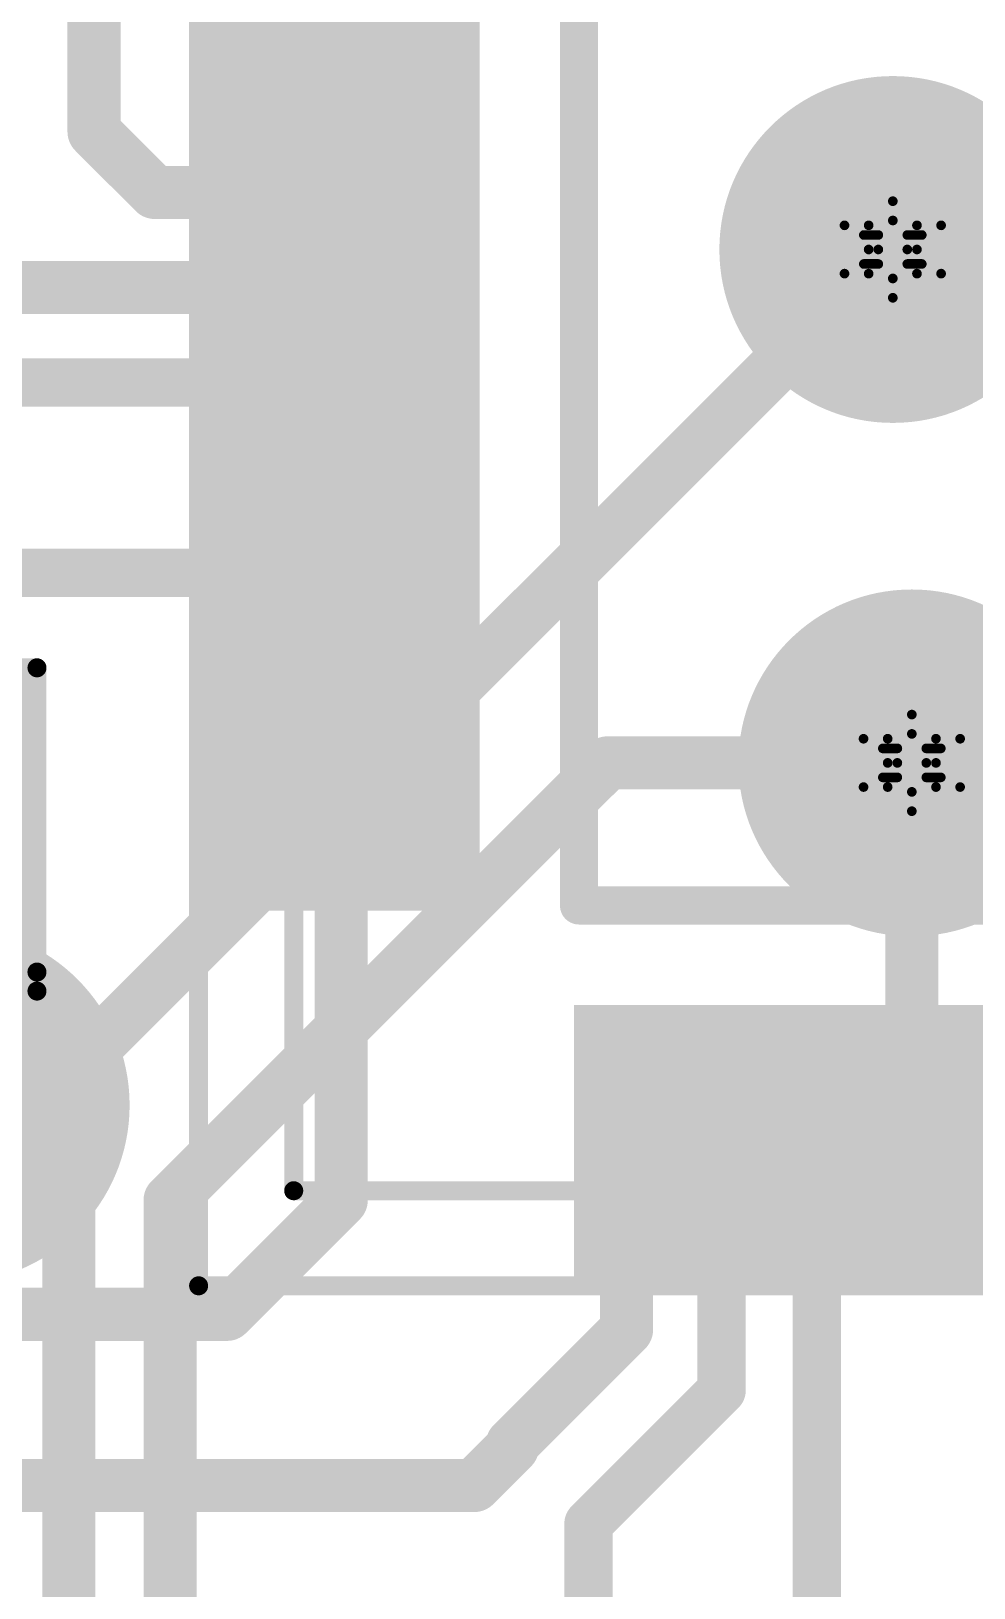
# Model space of a CAD drawing. Header units: inches. Extents: x -21 to 344, y -3 to 240.
# Drawn here: x 54.17 to 59.13, y 41.06 to 49.25 of the extents above; entities that cross this region are included whole.
import ezdxf

# ---------------------------------------------------------------- set-up
doc = ezdxf.new("R2010")
doc.units = ezdxf.units.IN
for name, color, linetype in [('Bottom 3D Body', 216, 'Continuous'), ('Bottom Layer', 5, 'Continuous'), ('Drill Drawing', 1, 'Continuous'), ('Int1 -GND)', 76, 'Continuous'), ('Int2 -PWR)', 16, 'Continuous'), ('Top Component Center', 76, 'Continuous'), ('Top Designator', 56, 'Continuous'), ('Top Layer', 1, 'Continuous'), ('Top Overlay', 2, 'Continuous'), ('Top Paste', 8, 'Continuous'), ('Top Solder', 216, 'Continuous'), ('Via Holes', 16, 'Continuous')]:
    doc.layers.add(name, color=color, linetype=linetype)
doc.styles.add('Arial', font='', dxfattribs={"height": 0.2})
doc.styles.get('Arial').set_extended_font_data('Arial')

# ---------------------------------------------------------------- blocks, each defined once
blk = doc.blocks.new('ECS_3')
at = {"layer": 'Top Layer'}
for points in [[(-2.65, 1.725), (-1.05, 1.725), (-1.05, 0.475), (-2.65, 0.475)], [(1.05, 1.725), (2.65, 1.725), (2.65, 0.475), (1.05, 0.475)], [(-2.65, -0.475), (-1.05, -0.475), (-1.05, -1.725), (-2.65, -1.725)], [(1.05, -0.475), (2.65, -0.475), (2.65, -1.725), (1.05, -1.725)]]:
    blk.add_hatch(color=1, dxfattribs=at).paths.add_polyline_path(points)
at = {"layer": 'Top Paste'}
for points in [[(-2.777, 1.852), (-0.923, 1.852), (-0.923, 0.348), (-2.777, 0.348)], [(0.923, 1.852), (2.777, 1.852), (2.777, 0.348), (0.923, 0.348)], [(-2.777, -0.348), (-0.923, -0.348), (-0.923, -1.852), (-2.777, -1.852)], [(0.923, -0.348), (2.777, -0.348), (2.777, -1.852), (0.923, -1.852)]]:
    blk.add_hatch(color=8, dxfattribs=at).paths.add_polyline_path(points)
at = {"layer": 'Top Solder'}
for points in [[(-2.7, 1.775), (-1, 1.775), (-1, 0.425), (-2.7, 0.425)], [(1, 1.775), (2.7, 1.775), (2.7, 0.425), (1, 0.425)], [(-2.7, -0.425), (-1, -0.425), (-1, -1.775), (-2.7, -1.775)], [(1, -0.425), (2.7, -0.425), (2.7, -1.775), (1, -1.775)]]:
    blk.add_hatch(color=216, dxfattribs=at).paths.add_polyline_path(points)
at = {"layer": 'Top Component Center'}
for points in [[(-2.7, -1.8, 0.1, 0.1, 0), (-2.7, 1.8, 0.1, 0.1, 0)], [(2.7, 1.8, 0.1, 0.1, 0), (-2.7, 1.8, 0.1, 0.1, 0)], [(2.7, -1.8, 0.1, 0.1, 0), (2.7, 1.8, 0.1, 0.1, 0)], [(0, -0.5, 0.1, 0.1, 0), (0, 0.5, 0.1, 0.1, 0)], [(0.5, 0, 0.1, 0.1, 0), (-0.5, 0, 0.1, 0.1, 0)], [(2.7, -1.8, 0.1, 0.1, 0), (-2.7, -1.8, 0.1, 0.1, 0)]]:
    blk.add_lwpolyline(points, format="xyseb", dxfattribs=at)
for points in [[(-2.725, 1.8, 0.05, 0.05, 1), (-2.675, 1.8, 0.05, 0.05, 1)], [(-2.725, 1.8, 0.05, 0.05, 1), (-2.675, 1.8, 0.05, 0.05, 1)], [(2.675, 1.8, 0.05, 0.05, 1), (2.725, 1.8, 0.05, 0.05, 1)], [(2.675, 1.8, 0.05, 0.05, 1), (2.725, 1.8, 0.05, 0.05, 1)], [(-0.025, 0.5, 0.05, 0.05, 1), (0.025, 0.5, 0.05, 0.05, 1)], [(-0.525, 0, 0.05, 0.05, 1), (-0.475, 0, 0.05, 0.05, 1)], [(0.475, 0, 0.05, 0.05, 1), (0.525, 0, 0.05, 0.05, 1)], [(-0.025, -0.5, 0.05, 0.05, 1), (0.025, -0.5, 0.05, 0.05, 1)], [(-2.725, -1.8, 0.05, 0.05, 1), (-2.675, -1.8, 0.05, 0.05, 1)], [(-2.725, -1.8, 0.05, 0.05, 1), (-2.675, -1.8, 0.05, 0.05, 1)], [(2.675, -1.8, 0.05, 0.05, 1), (2.725, -1.8, 0.05, 0.05, 1)], [(2.675, -1.8, 0.05, 0.05, 1), (2.725, -1.8, 0.05, 0.05, 1)]]:
    blk.add_lwpolyline(points, format="xyseb", close=True, dxfattribs=at)
at = {"layer": 'Top Designator'}
for points in [[(2.7, 1.8, 0.1, 0.1, 0), (-2.7, 1.8, 0.1, 0.1, 0)], [(-2.7, -1.8, 0.1, 0.1, 0), (-2.7, 1.8, 0.1, 0.1, 0)], [(2.7, -1.8, 0.1, 0.1, 0), (2.7, 1.8, 0.1, 0.1, 0)], [(2.7, -1.8, 0.1, 0.1, 0), (-2.7, -1.8, 0.1, 0.1, 0)]]:
    blk.add_lwpolyline(points, format="xyseb", dxfattribs=at)
for points in [[(-2.725, 1.8, 0.05, 0.05, 1), (-2.675, 1.8, 0.05, 0.05, 1)], [(-2.725, 1.8, 0.05, 0.05, 1), (-2.675, 1.8, 0.05, 0.05, 1)], [(2.675, 1.8, 0.05, 0.05, 1), (2.725, 1.8, 0.05, 0.05, 1)], [(2.675, 1.8, 0.05, 0.05, 1), (2.725, 1.8, 0.05, 0.05, 1)], [(-2.725, -1.8, 0.05, 0.05, 1), (-2.675, -1.8, 0.05, 0.05, 1)], [(-2.725, -1.8, 0.05, 0.05, 1), (-2.675, -1.8, 0.05, 0.05, 1)], [(2.675, -1.8, 0.05, 0.05, 1), (2.725, -1.8, 0.05, 0.05, 1)], [(2.675, -1.8, 0.05, 0.05, 1), (2.725, -1.8, 0.05, 0.05, 1)]]:
    blk.add_lwpolyline(points, format="xyseb", close=True, dxfattribs=at)
at = {"layer": 'Top Overlay'}
for points in [[(0.8, 1.7, 0.2, 0.2, 0), (-0.8, 1.7, 0.2, 0.2, 0)], [(0.8, -1.7, 0.2, 0.2, 0), (-0.8, -1.7, 0.2, 0.2, 0)]]:
    blk.add_lwpolyline(points, format="xyseb", dxfattribs=at)
for points in [[(-0.85, 1.7, 0.1, 0.1, 1), (-0.75, 1.7, 0.1, 0.1, 1)], [(0.75, 1.7, 0.1, 0.1, 1), (0.85, 1.7, 0.1, 0.1, 1)], [(-0.85, -1.7, 0.1, 0.1, 1), (-0.75, -1.7, 0.1, 0.1, 1)], [(0.75, -1.7, 0.1, 0.1, 1), (0.85, -1.7, 0.1, 0.1, 1)]]:
    blk.add_lwpolyline(points, format="xyseb", close=True, dxfattribs=at)
at = {"layer": 'Top Designator', "style": 'Arial'}
blk.add_text('X1', height=0.7, dxfattribs=at).set_placement((-0.85, -0.55))
blk = doc.blocks.new('LQFP48_11')
at = {"layer": 'Top Layer'}
for points in [[(4.85, -1.1), (4.85, -1.4), (3.65, -1.4), (3.65, -1.1)], [(4.85, -1.6), (4.85, -1.9), (3.65, -1.9), (3.65, -1.6)], [(4.85, -2.1), (4.85, -2.4), (3.65, -2.4), (3.65, -2.1)], [(4.85, -2.6), (4.85, -2.9), (3.65, -2.9), (3.65, -2.6)], [(-1.4, -3.65), (-1.1, -3.65), (-1.1, -4.85), (-1.4, -4.85)], [(-0.9, -3.65), (-0.6, -3.65), (-0.6, -4.85), (-0.9, -4.85)], [(-0.4, -3.65), (-0.1, -3.65), (-0.1, -4.85), (-0.4, -4.85)], [(0.1, -3.65), (0.4, -3.65), (0.4, -4.85), (0.1, -4.85)], [(0.6, -3.65), (0.9, -3.65), (0.9, -4.85), (0.6, -4.85)], [(1.1, -3.65), (1.4, -3.65), (1.4, -4.85), (1.1, -4.85)], [(1.6, -3.65), (1.9, -3.65), (1.9, -4.85), (1.6, -4.85)], [(2.1, -3.65), (2.4, -3.65), (2.4, -4.85), (2.1, -4.85)], [(2.6, -3.65), (2.9, -3.65), (2.9, -4.85), (2.6, -4.85)]]:
    blk.add_hatch(color=1, dxfattribs=at).paths.add_polyline_path(points)
at = {"layer": 'Top Paste'}
for points in [[(4.977, -0.473), (4.977, -1.027), (3.523, -1.027), (3.523, -0.473)], [(4.977, -0.973), (4.977, -1.527), (3.523, -1.527), (3.523, -0.973)], [(4.977, -1.473), (4.977, -2.027), (3.523, -2.027), (3.523, -1.473)], [(4.977, -1.973), (4.977, -2.527), (3.523, -2.527), (3.523, -1.973)], [(4.977, -2.473), (4.977, -3.027), (3.523, -3.027), (3.523, -2.473)], [(-2.027, -3.523), (-1.473, -3.523), (-1.473, -4.977), (-2.027, -4.977)], [(-1.527, -3.523), (-0.973, -3.523), (-0.973, -4.977), (-1.527, -4.977)], [(-1.027, -3.523), (-0.473, -3.523), (-0.473, -4.977), (-1.027, -4.977)], [(-0.527, -3.523), (0.027, -3.523), (0.027, -4.977), (-0.527, -4.977)], [(-0.027, -3.523), (0.527, -3.523), (0.527, -4.977), (-0.027, -4.977)], [(0.473, -3.523), (1.027, -3.523), (1.027, -4.977), (0.473, -4.977)], [(0.973, -3.523), (1.527, -3.523), (1.527, -4.977), (0.973, -4.977)], [(1.473, -3.523), (2.027, -3.523), (2.027, -4.977), (1.473, -4.977)], [(1.973, -3.523), (2.527, -3.523), (2.527, -4.977), (1.973, -4.977)], [(2.473, -3.523), (3.027, -3.523), (3.027, -4.977), (2.473, -4.977)]]:
    blk.add_hatch(color=8, dxfattribs=at).paths.add_polyline_path(points)
at = {"layer": 'Top Solder'}
for points in [[(4.9, -0.55), (4.9, -0.95), (3.6, -0.95), (3.6, -0.55)], [(4.9, -1.05), (4.9, -1.45), (3.6, -1.45), (3.6, -1.05)], [(4.9, -1.55), (4.9, -1.95), (3.6, -1.95), (3.6, -1.55)], [(4.9, -2.05), (4.9, -2.45), (3.6, -2.45), (3.6, -2.05)], [(4.9, -2.55), (4.9, -2.95), (3.6, -2.95), (3.6, -2.55)], [(-1.95, -3.6), (-1.55, -3.6), (-1.55, -4.9), (-1.95, -4.9)], [(-1.45, -3.6), (-1.05, -3.6), (-1.05, -4.9), (-1.45, -4.9)], [(-0.95, -3.6), (-0.55, -3.6), (-0.55, -4.9), (-0.95, -4.9)], [(-0.45, -3.6), (-0.05, -3.6), (-0.05, -4.9), (-0.45, -4.9)], [(0.05, -3.6), (0.45, -3.6), (0.45, -4.9), (0.05, -4.9)], [(0.55, -3.6), (0.95, -3.6), (0.95, -4.9), (0.55, -4.9)], [(1.05, -3.6), (1.45, -3.6), (1.45, -4.9), (1.05, -4.9)], [(1.55, -3.6), (1.95, -3.6), (1.95, -4.9), (1.55, -4.9)], [(2.05, -3.6), (2.45, -3.6), (2.45, -4.9), (2.05, -4.9)], [(2.55, -3.6), (2.95, -3.6), (2.95, -4.9), (2.55, -4.9)]]:
    blk.add_hatch(color=216, dxfattribs=at).paths.add_polyline_path(points)
at = {"layer": 'Bottom 3D Body'}
for points in [[(4.5, -4.5, 0.1, 0.1, 0), (4.5, 4.5, 0.1, 0.1, 0)], [(4.5, -4.5, 0.1, 0.1, 0), (-4.5, -4.5, 0.1, 0.1, 0)]]:
    blk.add_lwpolyline(points, format="xyseb", dxfattribs=at)
blk.add_lwpolyline([(4.475, -4.5, 0.05, 0.05, 1), (4.525, -4.5, 0.05, 0.05, 1)], format="xyseb", close=True, dxfattribs=at)
blk.add_lwpolyline([(4.475, -4.5, 0.05, 0.05, 1), (4.525, -4.5, 0.05, 0.05, 1)], format="xyseb", close=True, dxfattribs=at)
at = {"layer": 'Top Component Center'}
for points in [[(5, -5, 0.1, 0.1, 0), (5, 5, 0.1, 0.1, 0)], [(5, -5, 0.1, 0.1, 0), (-5, -5, 0.1, 0.1, 0)]]:
    blk.add_lwpolyline(points, format="xyseb", dxfattribs=at)
blk.add_lwpolyline([(4.975, -5, 0.05, 0.05, 1), (5.025, -5, 0.05, 0.05, 1)], format="xyseb", close=True, dxfattribs=at)
blk.add_lwpolyline([(4.975, -5, 0.05, 0.05, 1), (5.025, -5, 0.05, 0.05, 1)], format="xyseb", close=True, dxfattribs=at)
at = {"layer": 'Top Designator'}
for points in [[(5, -5, 0.1, 0.1, 0), (5, 5, 0.1, 0.1, 0)], [(5, -5, 0.1, 0.1, 0), (-5, -5, 0.1, 0.1, 0)]]:
    blk.add_lwpolyline(points, format="xyseb", dxfattribs=at)
blk.add_lwpolyline([(4.975, -5, 0.05, 0.05, 1), (5.025, -5, 0.05, 0.05, 1)], format="xyseb", close=True, dxfattribs=at)
blk.add_lwpolyline([(4.975, -5, 0.05, 0.05, 1), (5.025, -5, 0.05, 0.05, 1)], format="xyseb", close=True, dxfattribs=at)
at = {"layer": 'Top Overlay'}
for points in [[(3, -3, 0.2, 0.2, 0), (3, 3, 0.2, 0.2, 0)], [(3, -3, 0.2, 0.2, 0), (-2, -3, 0.2, 0.2, 0)]]:
    blk.add_lwpolyline(points, format="xyseb", dxfattribs=at)
blk.add_lwpolyline([(2.95, -3, 0.1, 0.1, 1), (3.05, -3, 0.1, 0.1, 1)], format="xyseb", close=True, dxfattribs=at)
blk.add_lwpolyline([(2.95, -3, 0.1, 0.1, 1), (3.05, -3, 0.1, 0.1, 1)], format="xyseb", close=True, dxfattribs=at)
blk = doc.blocks.new('CAP_0805_96')
at = {"layer": 'Top Layer'}
for points in [[(-1.3, 0.65), (-0.6, 0.65), (-0.6, -0.65), (-1.3, -0.65)], [(0.6, 0.65), (1.3, 0.65), (1.3, -0.65), (0.6, -0.65)]]:
    blk.add_hatch(color=1, dxfattribs=at).paths.add_polyline_path(points)
at = {"layer": 'Top Paste'}
for points in [[(-1.427, 0.777), (-0.473, 0.777), (-0.473, -0.777), (-1.427, -0.777)], [(0.473, 0.777), (1.427, 0.777), (1.427, -0.777), (0.473, -0.777)]]:
    blk.add_hatch(color=8, dxfattribs=at).paths.add_polyline_path(points)
at = {"layer": 'Top Solder'}
for points in [[(-1.35, 0.7), (-0.55, 0.7), (-0.55, -0.7), (-1.35, -0.7)], [(0.55, 0.7), (1.35, 0.7), (1.35, -0.7), (0.55, -0.7)]]:
    blk.add_hatch(color=216, dxfattribs=at).paths.add_polyline_path(points)
at = {"layer": 'Top Component Center'}
for points in [[(-1.4, -0.9, 0.1, 0.1, 0), (-1.4, 0.8, 0.1, 0.1, 0)], [(-1.4, 0.8, 0.1, 0.1, 0), (1.4, 0.8, 0.1, 0.1, 0)], [(1.4, -0.9, 0.1, 0.1, 0), (1.4, 0.8, 0.1, 0.1, 0)], [(0, -0.25, 0.1, 0.1, 0), (0, 0.25, 0.1, 0.1, 0)], [(-0.25, 0, 0.1, 0.1, 0), (0.25, 0, 0.1, 0.1, 0)], [(-1.4, -0.9, 0.1, 0.1, 0), (1.4, -0.9, 0.1, 0.1, 0)]]:
    blk.add_lwpolyline(points, format="xyseb", dxfattribs=at)
for points in [[(-1.425, 0.8, 0.05, 0.05, 1), (-1.375, 0.8, 0.05, 0.05, 1)], [(-1.425, 0.8, 0.05, 0.05, 1), (-1.375, 0.8, 0.05, 0.05, 1)], [(1.375, 0.8, 0.05, 0.05, 1), (1.425, 0.8, 0.05, 0.05, 1)], [(1.375, 0.8, 0.05, 0.05, 1), (1.425, 0.8, 0.05, 0.05, 1)], [(-0.025, 0.25, 0.05, 0.05, 1), (0.025, 0.25, 0.05, 0.05, 1)], [(-0.275, 0, 0.05, 0.05, 1), (-0.225, 0, 0.05, 0.05, 1)], [(0.225, 0, 0.05, 0.05, 1), (0.275, 0, 0.05, 0.05, 1)], [(-0.025, -0.25, 0.05, 0.05, 1), (0.025, -0.25, 0.05, 0.05, 1)], [(-1.425, -0.9, 0.05, 0.05, 1), (-1.375, -0.9, 0.05, 0.05, 1)], [(-1.425, -0.9, 0.05, 0.05, 1), (-1.375, -0.9, 0.05, 0.05, 1)], [(1.375, -0.9, 0.05, 0.05, 1), (1.425, -0.9, 0.05, 0.05, 1)], [(1.375, -0.9, 0.05, 0.05, 1), (1.425, -0.9, 0.05, 0.05, 1)]]:
    blk.add_lwpolyline(points, format="xyseb", close=True, dxfattribs=at)
at = {"layer": 'Top Designator'}
for points in [[(-1.4, 0.8, 0.1, 0.1, 0), (1.4, 0.8, 0.1, 0.1, 0)], [(-1.4, -0.8, 0.1, 0.1, 0), (-1.4, 0.8, 0.1, 0.1, 0)], [(1.4, -0.8, 0.1, 0.1, 0), (1.4, 0.8, 0.1, 0.1, 0)], [(-1.4, -0.8, 0.1, 0.1, 0), (1.4, -0.8, 0.1, 0.1, 0)]]:
    blk.add_lwpolyline(points, format="xyseb", dxfattribs=at)
for points in [[(-1.425, 0.8, 0.05, 0.05, 1), (-1.375, 0.8, 0.05, 0.05, 1)], [(-1.425, 0.8, 0.05, 0.05, 1), (-1.375, 0.8, 0.05, 0.05, 1)], [(1.375, 0.8, 0.05, 0.05, 1), (1.425, 0.8, 0.05, 0.05, 1)], [(1.375, 0.8, 0.05, 0.05, 1), (1.425, 0.8, 0.05, 0.05, 1)], [(-1.425, -0.8, 0.05, 0.05, 1), (-1.375, -0.8, 0.05, 0.05, 1)], [(-1.425, -0.8, 0.05, 0.05, 1), (-1.375, -0.8, 0.05, 0.05, 1)], [(1.375, -0.8, 0.05, 0.05, 1), (1.425, -0.8, 0.05, 0.05, 1)], [(1.375, -0.8, 0.05, 0.05, 1), (1.425, -0.8, 0.05, 0.05, 1)]]:
    blk.add_lwpolyline(points, format="xyseb", close=True, dxfattribs=at)
at = {"layer": 'Top Overlay'}
for points in [[(-0.4, -0.6, 0.1, 0.1, 0), (-0.4, 0.6, 0.1, 0.1, 0)], [(0.4, -0.6, 0.1, 0.1, 0), (0.4, 0.6, 0.1, 0.1, 0)]]:
    blk.add_lwpolyline(points, format="xyseb", dxfattribs=at)
for points in [[(-0.425, 0.6, 0.05, 0.05, 1), (-0.375, 0.6, 0.05, 0.05, 1)], [(0.375, 0.6, 0.05, 0.05, 1), (0.425, 0.6, 0.05, 0.05, 1)], [(-0.425, -0.6, 0.05, 0.05, 1), (-0.375, -0.6, 0.05, 0.05, 1)], [(0.375, -0.6, 0.05, 0.05, 1), (0.425, -0.6, 0.05, 0.05, 1)]]:
    blk.add_lwpolyline(points, format="xyseb", close=True, dxfattribs=at)
at = {"layer": 'Top Designator', "style": 'Arial'}
blk.add_text('C30', height=0.7, rotation=360, dxfattribs=at).set_placement((-0.85, -0.6))

msp = doc.modelspace()

# ---------------------------------------------------------------- hatches: boundary and pattern name
at = {"layer": 'Bottom Layer'}
h = msp.add_hatch(color=5, dxfattribs=at)
edge = h.paths.add_edge_path()
edge.add_arc((58.7, 48.1), 0.25, 0, 360)
h = msp.add_hatch(color=5, dxfattribs=at)
edge = h.paths.add_edge_path()
edge.add_arc((58.8, 45.4), 0.25, 0, 360)
at = {"layer": 'Int1 -GND)'}
h = msp.add_hatch(color=7, dxfattribs=at)
edge = h.paths.add_edge_path()
edge.add_arc((58.7, 48.1), 0.912, 0, 360)
h = msp.add_hatch(color=7, dxfattribs=at)
edge = h.paths.add_edge_path()
edge.add_arc((58.8, 45.4), 0.912, 0, 360)
h = msp.add_hatch(color=7, dxfattribs=at)
edge = h.paths.add_edge_path()
edge.add_arc((53.7501, 43.6001), 0.937, 0, 360)
at = {"layer": 'Int2 -PWR)'}
h = msp.add_hatch(color=7, dxfattribs=at)
edge = h.paths.add_edge_path()
edge.add_arc((58.7, 48.1), 0.912, 0, 360)
h = msp.add_hatch(color=7, dxfattribs=at)
edge = h.paths.add_edge_path()
edge.add_arc((58.8, 45.4), 0.912, 0, 360)
at = {"layer": 'Top Layer'}
h = msp.add_hatch(color=1, dxfattribs=at)
edge = h.paths.add_edge_path()
edge.add_arc((58.7, 48.1), 0.25, 0, 360)
h = msp.add_hatch(color=1, dxfattribs=at)
edge = h.paths.add_edge_path()
edge.add_arc((58.8, 45.4), 0.25, 0, 360)
at = {"layer": 'Via Holes'}
h = msp.add_hatch(color=7, dxfattribs=at)
edge = h.paths.add_edge_path()
edge.add_arc((58.7, 48.1), 0.15, 0, 360)
h = msp.add_hatch(color=7, dxfattribs=at)
edge = h.paths.add_edge_path()
edge.add_arc((58.8, 45.4), 0.15, 0, 360)

# ---------------------------------------------------------------- linework, layer by layer
at = {"layer": 'Bottom Layer'}
for points in [[(54.3676, 43.7676, 0.2794, 0.2794, 0), (58.7, 48.1, 0.2794, 0.2794, 0)], [(54.9, 43.1, 0.2794, 0.2794, 0), (57.2, 45.4, 0.2794, 0.2794, 0)], [(57.2, 45.4, 0.2794, 0.2794, 0), (58.8, 45.4, 0.2794, 0.2794, 0)], [(54.3676, 27.6676, 0.2794, 0.2794, 0), (54.3676, 43.7676, 0.2794, 0.2794, 0)], [(54.9, 21.6, 0.2794, 0.2794, 0), (54.9, 43.1, 0.2794, 0.2794, 0)]]:
    msp.add_lwpolyline(points, format="xyseb", dxfattribs=at)
for points in [[(58.6301, 48.1, 0.1397, 0.1397, 1), (58.7698, 48.1, 0.1397, 0.1397, 1)], [(57.1301, 45.4, 0.1397, 0.1397, 1), (57.2698, 45.4, 0.1397, 0.1397, 1)], [(57.1301, 45.4, 0.1397, 0.1397, 1), (57.2698, 45.4, 0.1397, 0.1397, 1)], [(58.7301, 45.4, 0.1397, 0.1397, 1), (58.8698, 45.4, 0.1397, 0.1397, 1)], [(54.2977, 43.7676, 0.1397, 0.1397, 1), (54.4374, 43.7676, 0.1397, 0.1397, 1)], [(54.2977, 43.7676, 0.1397, 0.1397, 1), (54.4374, 43.7676, 0.1397, 0.1397, 1)], [(54.8301, 43.1, 0.1397, 0.1397, 1), (54.9698, 43.1, 0.1397, 0.1397, 1)], [(54.8301, 43.1, 0.1397, 0.1397, 1), (54.9698, 43.1, 0.1397, 0.1397, 1)]]:
    msp.add_lwpolyline(points, format="xyseb", close=True, dxfattribs=at)
at = {"layer": 'Drill Drawing'}
for points in [[(58.573, 48.227, 0.0508, 0.0508, 0), (58.7, 48.354, 0.0508, 0.0508, 0)], [(58.7, 48.354, 0.0508, 0.0508, 0), (58.827, 48.227, 0.0508, 0.0508, 0)], [(58.446, 48.227, 0.0508, 0.0508, 0), (58.573, 48.1, 0.0508, 0.0508, 0)], [(58.446, 48.227, 0.0508, 0.0508, 0), (58.573, 48.227, 0.0508, 0.0508, 0)], [(58.6238, 48.1762, 0.0508, 0.0508, 0), (58.7, 48.2524, 0.0508, 0.0508, 0)], [(58.7, 48.2524, 0.0508, 0.0508, 0), (58.7762, 48.1762, 0.0508, 0.0508, 0)], [(58.827, 48.227, 0.0508, 0.0508, 0), (58.954, 48.227, 0.0508, 0.0508, 0)], [(58.827, 48.1, 0.0508, 0.0508, 0), (58.954, 48.227, 0.0508, 0.0508, 0)], [(58.5476, 48.1762, 0.0508, 0.0508, 0), (58.6238, 48.1, 0.0508, 0.0508, 0)], [(58.5476, 48.1762, 0.0508, 0.0508, 0), (58.6238, 48.1762, 0.0508, 0.0508, 0)], [(58.7762, 48.1762, 0.0508, 0.0508, 0), (58.8524, 48.1762, 0.0508, 0.0508, 0)], [(58.7762, 48.1, 0.0508, 0.0508, 0), (58.8524, 48.1762, 0.0508, 0.0508, 0)], [(58.446, 47.973, 0.0508, 0.0508, 0), (58.573, 48.1, 0.0508, 0.0508, 0)], [(58.5476, 48.0238, 0.0508, 0.0508, 0), (58.6238, 48.1, 0.0508, 0.0508, 0)], [(58.7762, 48.1, 0.0508, 0.0508, 0), (58.8524, 48.0238, 0.0508, 0.0508, 0)], [(58.827, 48.1, 0.0508, 0.0508, 0), (58.954, 47.973, 0.0508, 0.0508, 0)], [(58.446, 47.973, 0.0508, 0.0508, 0), (58.573, 47.973, 0.0508, 0.0508, 0)], [(58.5476, 48.0238, 0.0508, 0.0508, 0), (58.6238, 48.0238, 0.0508, 0.0508, 0)], [(58.573, 47.973, 0.0508, 0.0508, 0), (58.7, 47.846, 0.0508, 0.0508, 0)], [(58.6238, 48.0238, 0.0508, 0.0508, 0), (58.7, 47.9476, 0.0508, 0.0508, 0)], [(58.7, 47.9476, 0.0508, 0.0508, 0), (58.7762, 48.0238, 0.0508, 0.0508, 0)], [(58.7, 47.846, 0.0508, 0.0508, 0), (58.827, 47.973, 0.0508, 0.0508, 0)], [(58.7762, 48.0238, 0.0508, 0.0508, 0), (58.8524, 48.0238, 0.0508, 0.0508, 0)], [(58.827, 47.973, 0.0508, 0.0508, 0), (58.954, 47.973, 0.0508, 0.0508, 0)], [(58.673, 45.527, 0.0508, 0.0508, 0), (58.8, 45.654, 0.0508, 0.0508, 0)], [(58.8, 45.654, 0.0508, 0.0508, 0), (58.927, 45.527, 0.0508, 0.0508, 0)], [(58.546, 45.527, 0.0508, 0.0508, 0), (58.673, 45.4, 0.0508, 0.0508, 0)], [(58.546, 45.527, 0.0508, 0.0508, 0), (58.673, 45.527, 0.0508, 0.0508, 0)], [(58.7238, 45.4762, 0.0508, 0.0508, 0), (58.8, 45.5524, 0.0508, 0.0508, 0)], [(58.8, 45.5524, 0.0508, 0.0508, 0), (58.8762, 45.4762, 0.0508, 0.0508, 0)], [(58.927, 45.527, 0.0508, 0.0508, 0), (59.054, 45.527, 0.0508, 0.0508, 0)], [(58.927, 45.4, 0.0508, 0.0508, 0), (59.054, 45.527, 0.0508, 0.0508, 0)], [(58.6476, 45.4762, 0.0508, 0.0508, 0), (58.7238, 45.4, 0.0508, 0.0508, 0)], [(58.6476, 45.4762, 0.0508, 0.0508, 0), (58.7238, 45.4762, 0.0508, 0.0508, 0)], [(58.8762, 45.4762, 0.0508, 0.0508, 0), (58.9524, 45.4762, 0.0508, 0.0508, 0)], [(58.8762, 45.4, 0.0508, 0.0508, 0), (58.9524, 45.4762, 0.0508, 0.0508, 0)], [(58.546, 45.273, 0.0508, 0.0508, 0), (58.673, 45.4, 0.0508, 0.0508, 0)], [(58.6476, 45.3238, 0.0508, 0.0508, 0), (58.7238, 45.4, 0.0508, 0.0508, 0)], [(58.8762, 45.4, 0.0508, 0.0508, 0), (58.9524, 45.3238, 0.0508, 0.0508, 0)], [(58.927, 45.4, 0.0508, 0.0508, 0), (59.054, 45.273, 0.0508, 0.0508, 0)], [(58.546, 45.273, 0.0508, 0.0508, 0), (58.673, 45.273, 0.0508, 0.0508, 0)], [(58.6476, 45.3238, 0.0508, 0.0508, 0), (58.7238, 45.3238, 0.0508, 0.0508, 0)], [(58.673, 45.273, 0.0508, 0.0508, 0), (58.8, 45.146, 0.0508, 0.0508, 0)], [(58.7238, 45.3238, 0.0508, 0.0508, 0), (58.8, 45.2476, 0.0508, 0.0508, 0)], [(58.8, 45.2476, 0.0508, 0.0508, 0), (58.8762, 45.3238, 0.0508, 0.0508, 0)], [(58.8, 45.146, 0.0508, 0.0508, 0), (58.927, 45.273, 0.0508, 0.0508, 0)], [(58.8762, 45.3238, 0.0508, 0.0508, 0), (58.9524, 45.3238, 0.0508, 0.0508, 0)], [(58.927, 45.273, 0.0508, 0.0508, 0), (59.054, 45.273, 0.0508, 0.0508, 0)]]:
    msp.add_lwpolyline(points, format="xyseb", dxfattribs=at)
for points in [[(58.6873, 48.354, 0.0254, 0.0254, 1), (58.7127, 48.354, 0.0254, 0.0254, 1)], [(58.6873, 48.354, 0.0254, 0.0254, 1), (58.7127, 48.354, 0.0254, 0.0254, 1)], [(58.4333, 48.227, 0.0254, 0.0254, 1), (58.4587, 48.227, 0.0254, 0.0254, 1)], [(58.4333, 48.227, 0.0254, 0.0254, 1), (58.4587, 48.227, 0.0254, 0.0254, 1)], [(58.5603, 48.227, 0.0254, 0.0254, 1), (58.5857, 48.227, 0.0254, 0.0254, 1)], [(58.5603, 48.227, 0.0254, 0.0254, 1), (58.5857, 48.227, 0.0254, 0.0254, 1)], [(58.6873, 48.2524, 0.0254, 0.0254, 1), (58.7127, 48.2524, 0.0254, 0.0254, 1)], [(58.6873, 48.2524, 0.0254, 0.0254, 1), (58.7127, 48.2524, 0.0254, 0.0254, 1)], [(58.8143, 48.227, 0.0254, 0.0254, 1), (58.8397, 48.227, 0.0254, 0.0254, 1)], [(58.8143, 48.227, 0.0254, 0.0254, 1), (58.8397, 48.227, 0.0254, 0.0254, 1)], [(58.9413, 48.227, 0.0254, 0.0254, 1), (58.9667, 48.227, 0.0254, 0.0254, 1)], [(58.9413, 48.227, 0.0254, 0.0254, 1), (58.9667, 48.227, 0.0254, 0.0254, 1)], [(58.5349, 48.1762, 0.0254, 0.0254, 1), (58.5603, 48.1762, 0.0254, 0.0254, 1)], [(58.5349, 48.1762, 0.0254, 0.0254, 1), (58.5603, 48.1762, 0.0254, 0.0254, 1)], [(58.6111, 48.1762, 0.0254, 0.0254, 1), (58.6365, 48.1762, 0.0254, 0.0254, 1)], [(58.6111, 48.1762, 0.0254, 0.0254, 1), (58.6365, 48.1762, 0.0254, 0.0254, 1)], [(58.7635, 48.1762, 0.0254, 0.0254, 1), (58.7889, 48.1762, 0.0254, 0.0254, 1)], [(58.7635, 48.1762, 0.0254, 0.0254, 1), (58.7889, 48.1762, 0.0254, 0.0254, 1)], [(58.8397, 48.1762, 0.0254, 0.0254, 1), (58.8651, 48.1762, 0.0254, 0.0254, 1)], [(58.8397, 48.1762, 0.0254, 0.0254, 1), (58.8651, 48.1762, 0.0254, 0.0254, 1)], [(58.5603, 48.1, 0.0254, 0.0254, 1), (58.5857, 48.1, 0.0254, 0.0254, 1)], [(58.5603, 48.1, 0.0254, 0.0254, 1), (58.5857, 48.1, 0.0254, 0.0254, 1)], [(58.6111, 48.1, 0.0254, 0.0254, 1), (58.6365, 48.1, 0.0254, 0.0254, 1)], [(58.6111, 48.1, 0.0254, 0.0254, 1), (58.6365, 48.1, 0.0254, 0.0254, 1)], [(58.7635, 48.1, 0.0254, 0.0254, 1), (58.7889, 48.1, 0.0254, 0.0254, 1)], [(58.7635, 48.1, 0.0254, 0.0254, 1), (58.7889, 48.1, 0.0254, 0.0254, 1)], [(58.8143, 48.1, 0.0254, 0.0254, 1), (58.8397, 48.1, 0.0254, 0.0254, 1)], [(58.8143, 48.1, 0.0254, 0.0254, 1), (58.8397, 48.1, 0.0254, 0.0254, 1)], [(58.4333, 47.973, 0.0254, 0.0254, 1), (58.4587, 47.973, 0.0254, 0.0254, 1)], [(58.4333, 47.973, 0.0254, 0.0254, 1), (58.4587, 47.973, 0.0254, 0.0254, 1)], [(58.5349, 48.0238, 0.0254, 0.0254, 1), (58.5603, 48.0238, 0.0254, 0.0254, 1)], [(58.5349, 48.0238, 0.0254, 0.0254, 1), (58.5603, 48.0238, 0.0254, 0.0254, 1)], [(58.5603, 47.973, 0.0254, 0.0254, 1), (58.5857, 47.973, 0.0254, 0.0254, 1)], [(58.5603, 47.973, 0.0254, 0.0254, 1), (58.5857, 47.973, 0.0254, 0.0254, 1)], [(58.6111, 48.0238, 0.0254, 0.0254, 1), (58.6365, 48.0238, 0.0254, 0.0254, 1)], [(58.6111, 48.0238, 0.0254, 0.0254, 1), (58.6365, 48.0238, 0.0254, 0.0254, 1)], [(58.7635, 48.0238, 0.0254, 0.0254, 1), (58.7889, 48.0238, 0.0254, 0.0254, 1)], [(58.7635, 48.0238, 0.0254, 0.0254, 1), (58.7889, 48.0238, 0.0254, 0.0254, 1)], [(58.8143, 47.973, 0.0254, 0.0254, 1), (58.8397, 47.973, 0.0254, 0.0254, 1)], [(58.8143, 47.973, 0.0254, 0.0254, 1), (58.8397, 47.973, 0.0254, 0.0254, 1)], [(58.8397, 48.0238, 0.0254, 0.0254, 1), (58.8651, 48.0238, 0.0254, 0.0254, 1)], [(58.8397, 48.0238, 0.0254, 0.0254, 1), (58.8651, 48.0238, 0.0254, 0.0254, 1)], [(58.9413, 47.973, 0.0254, 0.0254, 1), (58.9667, 47.973, 0.0254, 0.0254, 1)], [(58.9413, 47.973, 0.0254, 0.0254, 1), (58.9667, 47.973, 0.0254, 0.0254, 1)], [(58.6873, 47.9476, 0.0254, 0.0254, 1), (58.7127, 47.9476, 0.0254, 0.0254, 1)], [(58.6873, 47.9476, 0.0254, 0.0254, 1), (58.7127, 47.9476, 0.0254, 0.0254, 1)], [(58.6873, 47.846, 0.0254, 0.0254, 1), (58.7127, 47.846, 0.0254, 0.0254, 1)], [(58.6873, 47.846, 0.0254, 0.0254, 1), (58.7127, 47.846, 0.0254, 0.0254, 1)], [(58.7873, 45.654, 0.0254, 0.0254, 1), (58.8127, 45.654, 0.0254, 0.0254, 1)], [(58.7873, 45.654, 0.0254, 0.0254, 1), (58.8127, 45.654, 0.0254, 0.0254, 1)], [(58.5333, 45.527, 0.0254, 0.0254, 1), (58.5587, 45.527, 0.0254, 0.0254, 1)], [(58.5333, 45.527, 0.0254, 0.0254, 1), (58.5587, 45.527, 0.0254, 0.0254, 1)], [(58.6603, 45.527, 0.0254, 0.0254, 1), (58.6857, 45.527, 0.0254, 0.0254, 1)], [(58.6603, 45.527, 0.0254, 0.0254, 1), (58.6857, 45.527, 0.0254, 0.0254, 1)], [(58.7873, 45.5524, 0.0254, 0.0254, 1), (58.8127, 45.5524, 0.0254, 0.0254, 1)], [(58.7873, 45.5524, 0.0254, 0.0254, 1), (58.8127, 45.5524, 0.0254, 0.0254, 1)], [(58.9143, 45.527, 0.0254, 0.0254, 1), (58.9397, 45.527, 0.0254, 0.0254, 1)], [(58.9143, 45.527, 0.0254, 0.0254, 1), (58.9397, 45.527, 0.0254, 0.0254, 1)], [(59.0413, 45.527, 0.0254, 0.0254, 1), (59.0667, 45.527, 0.0254, 0.0254, 1)], [(59.0413, 45.527, 0.0254, 0.0254, 1), (59.0667, 45.527, 0.0254, 0.0254, 1)], [(58.6349, 45.4762, 0.0254, 0.0254, 1), (58.6603, 45.4762, 0.0254, 0.0254, 1)], [(58.6349, 45.4762, 0.0254, 0.0254, 1), (58.6603, 45.4762, 0.0254, 0.0254, 1)], [(58.7111, 45.4762, 0.0254, 0.0254, 1), (58.7365, 45.4762, 0.0254, 0.0254, 1)], [(58.7111, 45.4762, 0.0254, 0.0254, 1), (58.7365, 45.4762, 0.0254, 0.0254, 1)], [(58.8635, 45.4762, 0.0254, 0.0254, 1), (58.8889, 45.4762, 0.0254, 0.0254, 1)], [(58.8635, 45.4762, 0.0254, 0.0254, 1), (58.8889, 45.4762, 0.0254, 0.0254, 1)], [(58.9397, 45.4762, 0.0254, 0.0254, 1), (58.9651, 45.4762, 0.0254, 0.0254, 1)], [(58.9397, 45.4762, 0.0254, 0.0254, 1), (58.9651, 45.4762, 0.0254, 0.0254, 1)], [(58.6603, 45.4, 0.0254, 0.0254, 1), (58.6857, 45.4, 0.0254, 0.0254, 1)], [(58.6603, 45.4, 0.0254, 0.0254, 1), (58.6857, 45.4, 0.0254, 0.0254, 1)], [(58.7111, 45.4, 0.0254, 0.0254, 1), (58.7365, 45.4, 0.0254, 0.0254, 1)], [(58.7111, 45.4, 0.0254, 0.0254, 1), (58.7365, 45.4, 0.0254, 0.0254, 1)], [(58.8635, 45.4, 0.0254, 0.0254, 1), (58.8889, 45.4, 0.0254, 0.0254, 1)], [(58.8635, 45.4, 0.0254, 0.0254, 1), (58.8889, 45.4, 0.0254, 0.0254, 1)], [(58.9143, 45.4, 0.0254, 0.0254, 1), (58.9397, 45.4, 0.0254, 0.0254, 1)], [(58.9143, 45.4, 0.0254, 0.0254, 1), (58.9397, 45.4, 0.0254, 0.0254, 1)], [(58.5333, 45.273, 0.0254, 0.0254, 1), (58.5587, 45.273, 0.0254, 0.0254, 1)], [(58.5333, 45.273, 0.0254, 0.0254, 1), (58.5587, 45.273, 0.0254, 0.0254, 1)], [(58.6349, 45.3238, 0.0254, 0.0254, 1), (58.6603, 45.3238, 0.0254, 0.0254, 1)], [(58.6349, 45.3238, 0.0254, 0.0254, 1), (58.6603, 45.3238, 0.0254, 0.0254, 1)], [(58.6603, 45.273, 0.0254, 0.0254, 1), (58.6857, 45.273, 0.0254, 0.0254, 1)], [(58.6603, 45.273, 0.0254, 0.0254, 1), (58.6857, 45.273, 0.0254, 0.0254, 1)], [(58.7111, 45.3238, 0.0254, 0.0254, 1), (58.7365, 45.3238, 0.0254, 0.0254, 1)], [(58.7111, 45.3238, 0.0254, 0.0254, 1), (58.7365, 45.3238, 0.0254, 0.0254, 1)], [(58.8635, 45.3238, 0.0254, 0.0254, 1), (58.8889, 45.3238, 0.0254, 0.0254, 1)], [(58.8635, 45.3238, 0.0254, 0.0254, 1), (58.8889, 45.3238, 0.0254, 0.0254, 1)], [(58.9143, 45.273, 0.0254, 0.0254, 1), (58.9397, 45.273, 0.0254, 0.0254, 1)], [(58.9143, 45.273, 0.0254, 0.0254, 1), (58.9397, 45.273, 0.0254, 0.0254, 1)], [(58.9397, 45.3238, 0.0254, 0.0254, 1), (58.9651, 45.3238, 0.0254, 0.0254, 1)], [(58.9397, 45.3238, 0.0254, 0.0254, 1), (58.9651, 45.3238, 0.0254, 0.0254, 1)], [(59.0413, 45.273, 0.0254, 0.0254, 1), (59.0667, 45.273, 0.0254, 0.0254, 1)], [(59.0413, 45.273, 0.0254, 0.0254, 1), (59.0667, 45.273, 0.0254, 0.0254, 1)], [(58.7873, 45.2476, 0.0254, 0.0254, 1), (58.8127, 45.2476, 0.0254, 0.0254, 1)], [(58.7873, 45.2476, 0.0254, 0.0254, 1), (58.8127, 45.2476, 0.0254, 0.0254, 1)], [(58.7873, 45.146, 0.0254, 0.0254, 1), (58.8127, 45.146, 0.0254, 0.0254, 1)], [(58.7873, 45.146, 0.0254, 0.0254, 1), (58.8127, 45.146, 0.0254, 0.0254, 1)]]:
    msp.add_lwpolyline(points, format="xyseb", close=True, dxfattribs=at)
at = {"layer": 'Int2 -PWR)'}
msp.add_lwpolyline([(54.3919, 43.8337, 0.254, 0.254, -0.176327), (54.3919, 43.3665, 0.254, 0.254, 0)], format="xyseb", dxfattribs=at)
for points in [[(54.3284, 43.8337, 0.127, 0.127, 1), (54.4554, 43.8337, 0.127, 0.127, 1)], [(54.3284, 43.3665, 0.127, 0.127, 1), (54.4554, 43.3665, 0.127, 0.127, 1)]]:
    msp.add_lwpolyline(points, format="xyseb", close=True, dxfattribs=at)
at = {"layer": 'Top Layer'}
for points in [[(54.5, 48.7189, 0.2794, 0.2794, 0), (54.5, 51.1, 0.2794, 0.2794, 0)], [(54.5, 48.7189, 0.2794, 0.2794, 0), (54.8189, 48.4, 0.2794, 0.2794, 0)], [(54.8189, 48.4, 0.2794, 0.2794, 0), (55.7999, 48.4, 0.2794, 0.2794, 0)], [(58.7, 48.1, 0.2794, 0.2794, 0), (60.3, 48.1, 0.2794, 0.2794, 0)], [(52.5, 47.9, 0.2794, 0.2794, 0), (55.7999, 47.9, 0.2794, 0.2794, 0)], [(52.7, 47.4, 0.254, 0.254, 0), (55.7999, 47.4, 0.254, 0.254, 0)], [(53.8988, 46.4, 0.254, 0.254, 0), (55.7999, 46.4, 0.254, 0.254, 0)], [(58.8, 44.3811, 0.2794, 0.2794, 0), (58.8, 45.4, 0.2794, 0.2794, 0)], [(55.7999, 43.0999, 0.2794, 0.2794, 0), (55.7999, 44.9, 0.2794, 0.2794, 0)], [(58.7999, 44.381, 0.2794, 0.2794, 0), (58.8, 44.3811, 0.2794, 0.2794, 0)], [(58.7999, 43.4, 0.2794, 0.2794, 0), (58.7999, 44.381, 0.2794, 0.2794, 0)], [(57.2999, 42.419, 0.2794, 0.2794, 0), (57.2999, 43.4, 0.2794, 0.2794, 0)], [(57.7999, 42.0999, 0.254, 0.254, 0), (57.7999, 43.4, 0.254, 0.254, 0)], [(58.2999, 41.2637, 0.254, 0.254, 0), (58.2999, 43.4, 0.254, 0.254, 0)], [(55.2, 42.5, 0.2794, 0.2794, 0), (55.7999, 43.0999, 0.2794, 0.2794, 0)], [(52.3, 42.5, 0.2794, 0.2794, 0), (55.2, 42.5, 0.2794, 0.2794, 0)], [(56.7, 41.8191, 0.2794, 0.2794, 0), (57.2999, 42.419, 0.2794, 0.2794, 0)], [(57.1, 41.4, 0.254, 0.254, 0), (57.7999, 42.0999, 0.254, 0.254, 0)], [(56.5, 41.6, 0.2794, 0.2794, 0), (56.7, 41.8, 0.2794, 0.2794, 0)], [(56.7, 41.8, 0.2794, 0.2794, 0), (56.7, 41.8191, 0.2794, 0.2794, 0)], [(52.7, 41.6, 0.2794, 0.2794, 0), (56.5, 41.6, 0.2794, 0.2794, 0)], [(57.1, 40.4001, 0.254, 0.254, 0), (57.1, 41.4, 0.254, 0.254, 0)], [(58.2999, 41.2637, 0.254, 0.254, 0), (58.3, 41.2636, 0.254, 0.254, 0)], [(58.3, 40.4, 0.254, 0.254, 0), (58.3, 41.2636, 0.254, 0.254, 0)]]:
    msp.add_lwpolyline(points, format="xyseb", dxfattribs=at)
for points in [[(54.4302, 48.7189, 0.1397, 0.1397, 1), (54.5699, 48.7189, 0.1397, 0.1397, 1)], [(54.4302, 48.7189, 0.1397, 0.1397, 1), (54.5699, 48.7189, 0.1397, 0.1397, 1)], [(54.749, 48.4, 0.1397, 0.1397, 1), (54.8887, 48.4, 0.1397, 0.1397, 1)], [(54.749, 48.4, 0.1397, 0.1397, 1), (54.8887, 48.4, 0.1397, 0.1397, 1)], [(55.73, 48.4, 0.1397, 0.1397, 1), (55.8697, 48.4, 0.1397, 0.1397, 1)], [(58.6301, 48.1, 0.1397, 0.1397, 1), (58.7698, 48.1, 0.1397, 0.1397, 1)], [(55.73, 47.9, 0.1397, 0.1397, 1), (55.8697, 47.9, 0.1397, 0.1397, 1)], [(55.7364, 47.4, 0.127, 0.127, 1), (55.8634, 47.4, 0.127, 0.127, 1)], [(55.7364, 46.4, 0.127, 0.127, 1), (55.8634, 46.4, 0.127, 0.127, 1)], [(58.7301, 45.4, 0.1397, 0.1397, 1), (58.8698, 45.4, 0.1397, 0.1397, 1)], [(55.73, 44.9, 0.1397, 0.1397, 1), (55.8697, 44.9, 0.1397, 0.1397, 1)], [(58.73, 44.381, 0.1397, 0.1397, 1), (58.8697, 44.381, 0.1397, 0.1397, 1)], [(58.73, 44.381, 0.1397, 0.1397, 1), (58.8697, 44.381, 0.1397, 0.1397, 1)], [(58.7301, 44.3811, 0.1397, 0.1397, 1), (58.8698, 44.3811, 0.1397, 0.1397, 1)], [(58.7301, 44.3811, 0.1397, 0.1397, 1), (58.8698, 44.3811, 0.1397, 0.1397, 1)], [(57.23, 43.4, 0.1397, 0.1397, 1), (57.3697, 43.4, 0.1397, 0.1397, 1)], [(57.7364, 43.4, 0.127, 0.127, 1), (57.8634, 43.4, 0.127, 0.127, 1)], [(58.2364, 43.4, 0.127, 0.127, 1), (58.3634, 43.4, 0.127, 0.127, 1)], [(58.73, 43.4, 0.1397, 0.1397, 1), (58.8697, 43.4, 0.1397, 0.1397, 1)], [(55.73, 43.0999, 0.1397, 0.1397, 1), (55.8697, 43.0999, 0.1397, 0.1397, 1)], [(55.73, 43.0999, 0.1397, 0.1397, 1), (55.8697, 43.0999, 0.1397, 0.1397, 1)], [(55.1301, 42.5, 0.1397, 0.1397, 1), (55.2698, 42.5, 0.1397, 0.1397, 1)], [(55.1301, 42.5, 0.1397, 0.1397, 1), (55.2698, 42.5, 0.1397, 0.1397, 1)], [(57.23, 42.419, 0.1397, 0.1397, 1), (57.3697, 42.419, 0.1397, 0.1397, 1)], [(57.23, 42.419, 0.1397, 0.1397, 1), (57.3697, 42.419, 0.1397, 0.1397, 1)], [(57.7364, 42.0999, 0.127, 0.127, 1), (57.8634, 42.0999, 0.127, 0.127, 1)], [(57.7364, 42.0999, 0.127, 0.127, 1), (57.8634, 42.0999, 0.127, 0.127, 1)], [(56.6302, 41.8191, 0.1397, 0.1397, 1), (56.7699, 41.8191, 0.1397, 0.1397, 1)], [(56.6302, 41.8191, 0.1397, 0.1397, 1), (56.7699, 41.8191, 0.1397, 0.1397, 1)], [(56.6302, 41.8, 0.1397, 0.1397, 1), (56.7699, 41.8, 0.1397, 0.1397, 1)], [(56.6302, 41.8, 0.1397, 0.1397, 1), (56.7699, 41.8, 0.1397, 0.1397, 1)], [(56.4302, 41.6, 0.1397, 0.1397, 1), (56.5699, 41.6, 0.1397, 0.1397, 1)], [(56.4302, 41.6, 0.1397, 0.1397, 1), (56.5699, 41.6, 0.1397, 0.1397, 1)], [(57.0365, 41.4, 0.127, 0.127, 1), (57.1635, 41.4, 0.127, 0.127, 1)], [(57.0365, 41.4, 0.127, 0.127, 1), (57.1635, 41.4, 0.127, 0.127, 1)], [(58.2364, 41.2637, 0.127, 0.127, 1), (58.3634, 41.2637, 0.127, 0.127, 1)], [(58.2364, 41.2637, 0.127, 0.127, 1), (58.3634, 41.2637, 0.127, 0.127, 1)], [(58.2365, 41.2636, 0.127, 0.127, 1), (58.3635, 41.2636, 0.127, 0.127, 1)], [(58.2365, 41.2636, 0.127, 0.127, 1), (58.3635, 41.2636, 0.127, 0.127, 1)]]:
    msp.add_lwpolyline(points, format="xyseb", close=True, dxfattribs=at)

# ---------------------------------------------------------------- block references
for name, p, rotation in [('ECS_3', (51.0499, 49.45), 225), ('LQFP48_11', (60.0499, 47.65), 270)]:
    msp.add_blockref(name, p, dxfattribs=dict(rotation=rotation))
msp.add_blockref('CAP_0805_96', (52.8, 45.1))

doc.saveas('drawing.dxf')
